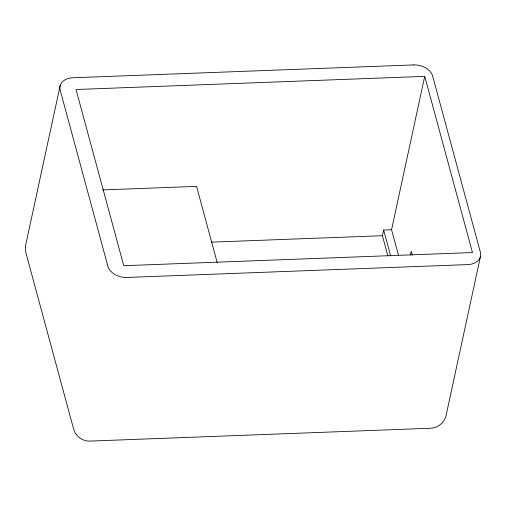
<?xml version="1.0" encoding="UTF-8"?>
<svg xmlns="http://www.w3.org/2000/svg" width="506" height="506" viewBox="0 0 506 506"><rect width="100%" height="100%" fill="white"/><g stroke="black" fill="none" stroke-linecap="round" stroke-linejoin="round"><path stroke-width="0.76" d="M60.163 85.571L25.774 244.613L25.3 249.104L26.053 253.455L73.787 429.651C75.919 436.431 82.731 441.409 89.885 441.087L430.663 428.234C437.798 427.981 444.255 422.763 446.007 415.837L480.396 256.789M387.786 255.536L382.409 235.707L383.637 230.028L391.562 229.724L424.724 76.362L76.02 89.511L123.755 265.701L472.459 252.551L424.724 76.362M410.398 255.081L411.233 251.248L412.257 255.024M102.781 189.914L196.568 186.379L217.232 262.646M211.122 242.165L382.409 235.707M391.562 229.724L398.532 255.441M383.637 230.028L390.664 255.96M413.617 64.913L72.839 77.766A16.35 11.499 12.2 0 0 60.17 90.112L107.904 266.301A16.35 11.499 12.2 0 0 126.936 277.446L467.715 264.594A16.35 11.499 12.2 0 0 480.384 252.254L432.649 76.058A16.35 11.499 12.2 0 0 413.617 64.913"/></g></svg>
